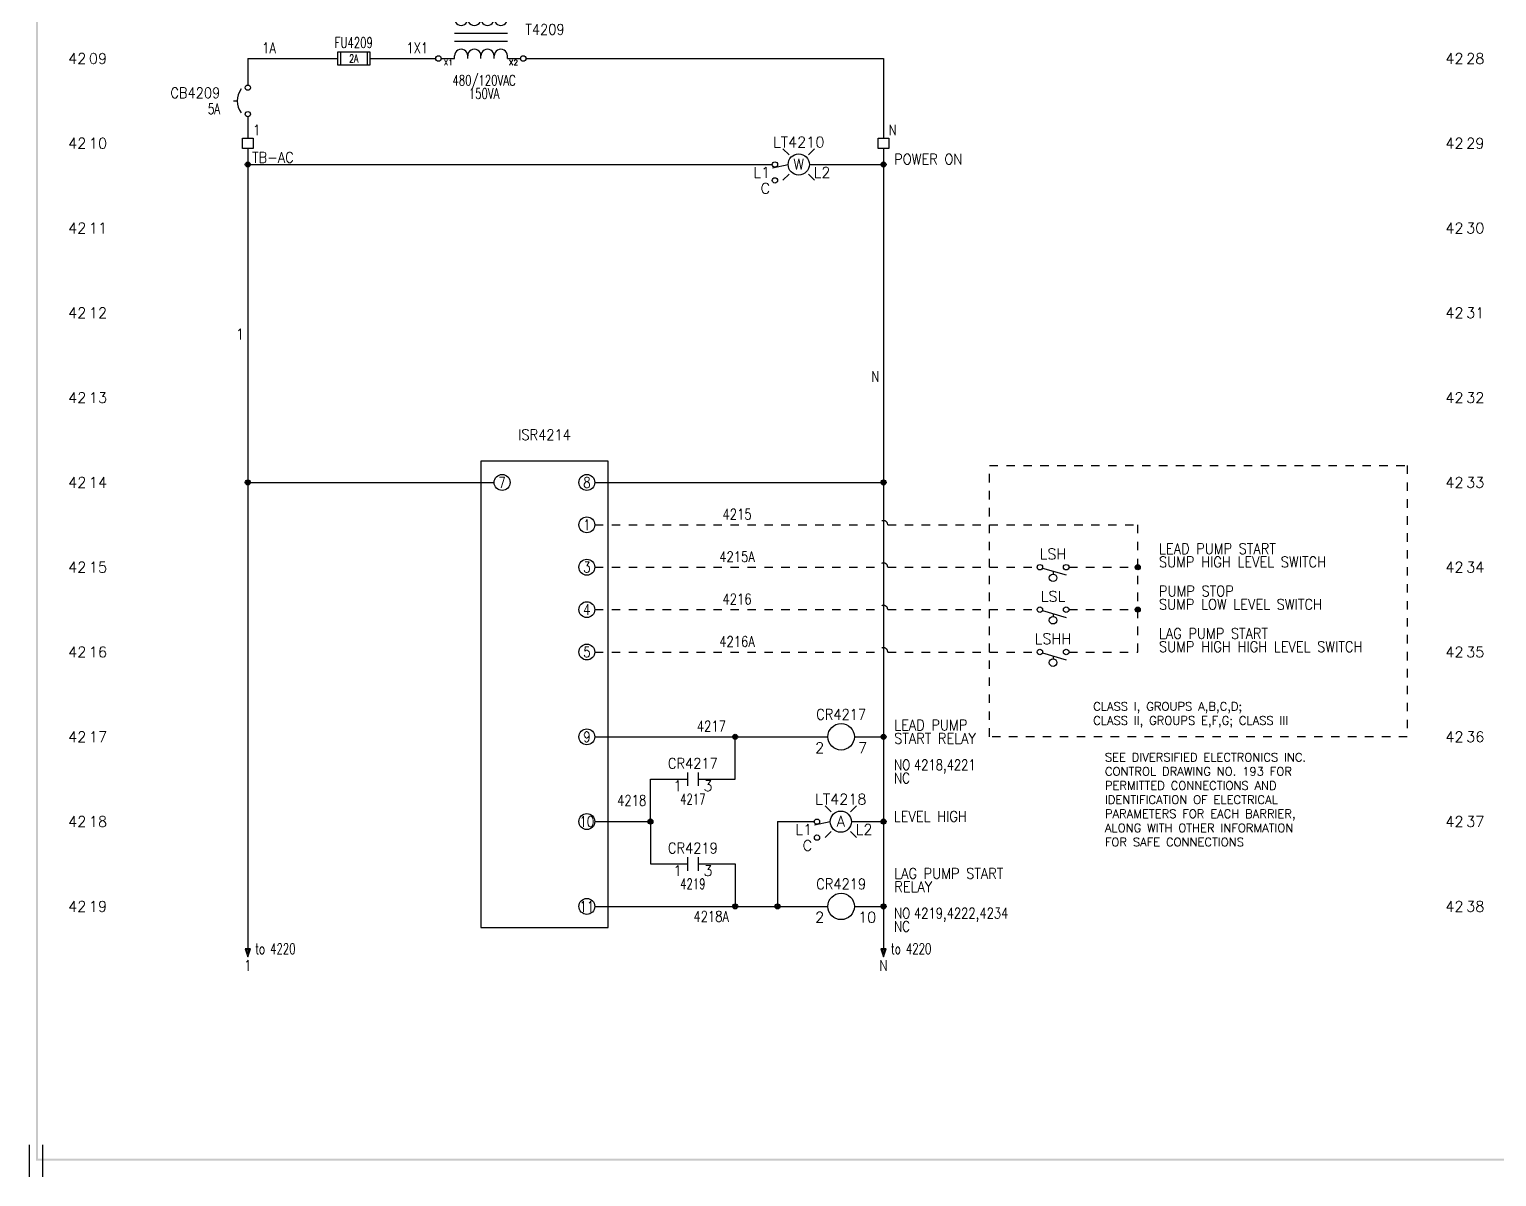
# Model space of a CAD drawing. Header units: inches. Extents: x -0.1 to 33.9, y -0.2 to 22.6.
# Drawn here: x -0.08 to 17.23, y -0.19 to 13.34 of the extents above; entities that cross this region are included whole.
import ezdxf
from ezdxf.enums import TextEntityAlignment as Align

# ---------------------------------------------------------------- set-up
doc = ezdxf.new("R2010")
doc.units = ezdxf.units.IN
doc.header["$LTSCALE"] = 0.5
doc.header["$MEASUREMENT"] = 0
doc.linetypes.add('HIDDEN2', pattern=[0.1875, 0.125, -0.0625])
for name, color, linetype in [('DESC', 150, 'Continuous'), ('MISC', 7, 'Continuous'), ('SYMS', 7, 'Continuous'), ('TAGFIXED', 7, 'Continuous'), ('TAGS', 150, 'Continuous'), ('TERMS', 123, 'Continuous'), ('WIREFIXED', 7, 'Continuous'), ('WIRENO', 72, 'Continuous'), ('WIREREF', 52, 'Continuous'), ('WIRES', 7, 'Continuous'), ('XREF', 7, 'Continuous'), ('XREFCHILD', 134, 'Continuous')]:
    doc.layers.add(name, color=color, linetype=linetype)
doc.styles.get("Standard").update_dxf_attribs({"font": 'romans.shx'})
doc.styles.add('WD', font='romans.shx')

# ---------------------------------------------------------------- blocks, each defined once
blk = doc.blocks.new('S&L Title Block V2')
at = {"color": 2}
for points in [[(0, 0), (0.025, 0.025), (0, 22.587), (0.025, 22.562)], [(33.888, 0), (33.888, 0.025), (0, 0), (0.025, 0.025)]]:
    blk.add_trace(points, dxfattribs=at)
for tag, height, p in [('TITLE#1', 0.15, (31.11, 1.739)), ('TITLE#2', 0.1, (31.129, 1.58))]:
    blk.add_attdef(tag, text='', height=height).set_placement(p, align=Align.CENTER)
for tag, p, height in [('DRAWNBY', (28.968, 0.735), 0.1), ('SCALE', (30.644, 0.731), 0.1), ('CHKBY', (28.975, 0.429), 0.1), ('DATE', (30.653, 0.449), 0.1), ('SH#', (32.993, 0.197), 0.125)]:
    blk.add_attdef(tag, p, '', height=height)
blk.add_attdef('JOB#', text='', height=0.125).set_placement((32.83, 0.195), align=Align.RIGHT)
at = {"flags": 9}
blk.add_attdef('WD_TB', (0, 0), '', height=0.1, dxfattribs=at)
blk = doc.blocks.new('HXF1')
for p, q in [((-0.469, 0), (-0.312, 0)), ((-0.312, 0), (-0.312, -0.031)), ((-0.156, 0), (-0.156, -0.031)), ((0, 0), (0, -0.031)), ((0.156, 0), (0.156, -0.031)), ((0.312, 0), (0.467, 0)), ((0.312, 0), (0.312, -0.031)), ((-0.312, -0.203), (0.312, -0.203)), ((-0.312, -0.297), (0.312, -0.297)), ((-0.469, -0.5), (-0.312, -0.5)), ((-0.312, -0.5), (-0.312, -0.469)), ((-0.156, -0.5), (-0.156, -0.469)), ((0, -0.5), (0, -0.469)), ((0.156, -0.5), (0.156, -0.469)), ((0.312, -0.5), (0.312, -0.469)), ((0.312, -0.5), (0.467, -0.5))]:
    blk.add_line(p, q)
for centre in [(-0.501, 0), (0.499, 0), (-0.501, -0.5), (0.499, -0.5)]:
    blk.add_circle(centre, 0.0322)
for centre, start, end in [((-0.234, -0.031), 180, 0.001), ((-0.078, -0.031), 180, 0.001), ((0.078, -0.031), 180, 0.001), ((0.234, -0.031), 180, 0.001), ((-0.234, -0.469), 0.001, 180.002), ((-0.078, -0.469), 0.001, 180.002), ((0.078, -0.469), 0.001, 180.002), ((0.234, -0.469), 0.001, 180.002)]:
    blk.add_arc(centre, 0.0781, start, end)
at = {"style": 'WD', "width": 0.7}
for tag, p in [('INST', (-0.591, 0.006)), ('LOC', (-0.591, -0.164)), ('DESC1', (-0.591, -0.32)), ('DESC2', (-0.591, -0.476))]:
    blk.add_attdef(tag, text='', height=0.125, dxfattribs=at).set_placement(p, align=Align.RIGHT)
at = {"linetype": 'Continuous', "style": 'WD', "flags": 8}
for tag, p in [('TERM03', (-0.031, 0.016)), ('TERM02', (0.438, 0.016))]:
    blk.add_attdef(tag, text='', height=0.125, dxfattribs=at).set_placement(p, align=Align.RIGHT)
at = {"style": 'WD'}
for tag, p, height, flags in [('X4TERM01', (-0.533, 0), 0.0125, 1), ('X2TERM01', (-0.501, 0.032), 0.0125, 1), ('X2TERM03', (0, 0.009), 0.0125, 1), ('X2TERM02', (0.499, 0.032), 0.0125, 1), ('X1TERM02', (0.531, 0), 0.0125, 1), ('FAMILY', (0.46, -0.247), 0.01, 9), ('X4TERM04', (-0.533, -0.5), 0.0125, 1), ('X8TERM06', (0, -0.507), 0.0125, 1), ('X1TERM05', (0.531, -0.5), 0.0125, 1), ('X8TERM04', (-0.501, -0.532), 0.0125, 1), ('X8TERM05', (0.499, -0.532), 0.0125, 1)]:
    blk.add_attdef(tag, p, '', height=height, dxfattribs=dict(at, flags=flags))
at = {"linetype": 'Continuous', "style": 'WD', "flags": 8}
blk.add_attdef('TERM01', (-0.438, 0.016), '', height=0.125, dxfattribs=at)
at = {"style": 'WD'}
blk.add_attdef('TAG1', (0.524, -0.219), '', height=0.125, dxfattribs=at)
at = {"linetype": 'Continuous', "style": 'WD', "flags": 9}
for tag, p in [('ASSYCODE', (0.487, -0.313)), ('MFG', (0.484, -0.295)), ('CAT', (0.485, -0.275))]:
    blk.add_attdef(tag, text='', height=0.01, dxfattribs=at).set_placement(p, align=Align.CENTER)
at = {"style": 'WD', "width": 0.7}
blk.add_attdef('RATING1', (0.556, -0.375), '', height=0.125, dxfattribs=at)
at = {"linetype": 'Continuous', "style": 'WD', "flags": 8}
for tag, p in [('TERM06', (-0.031, -0.516)), ('TERM05', (0.438, -0.516))]:
    blk.add_attdef(tag, text='', height=0.125, dxfattribs=at).set_placement(p, align=Align.TOP_RIGHT)
blk.add_attdef('TERM04', text='', height=0.125, dxfattribs=at).set_placement((-0.438, -0.516), align=Align.TOP_LEFT)
blk = doc.blocks.new('HFU1')
for p, q in [((-0.188, -0.078), (-0.188, 0.078)), ((-0.188, 0.078), (0.188, 0.078)), ((-0.156, 0.078), (-0.156, -0.078)), ((0.156, 0.078), (0.156, -0.078)), ((0.188, 0.078), (0.188, -0.078)), ((0.188, -0.078), (-0.188, -0.078))]:
    blk.add_line(p, q)
at = {"style": 'WD', "width": 0.7}
for tag, p in [('INST', (0, 0.422)), ('LOC', (0, 0.266)), ('TAG1', (0, 0.125))]:
    blk.add_attdef(tag, text='', height=0.125, dxfattribs=at).set_placement(p, align=Align.CENTER)
at = {"linetype": 'Continuous', "style": 'WD', "flags": 9}
for tag, p in [('ASSYCODE', (0.157, 0.251)), ('MFG', (0.156, 0.083)), ('CAT', (0.156, 0.102))]:
    blk.add_attdef(tag, text='', height=0.01, dxfattribs=at).set_placement(p, align=Align.CENTER)
at = {"style": 'WD'}
for tag, p, height, flags in [('X4TERM01', (-0.188, 0), 0.0109, 1), ('FAMILY', (0.129, 0.108), 0.01, 9), ('X1TERM02', (0.188, 0), 0.0109, 1)]:
    blk.add_attdef(tag, p, '', height=height, dxfattribs=dict(at, flags=flags))
at = {"style": 'WD', "width": 0.7}
blk.add_attdef('RATING1', text='', height=0.0938, dxfattribs=at).set_placement((0, 0), align=Align.MIDDLE_CENTER)
at = {"style": 'WD'}
for tag, p in [('X2LINK', (0, 0.109)), ('X8LINK', (0, -0.109))]:
    blk.add_attdef(tag, p, '', height=0.01, dxfattribs=at)
at = {"linetype": 'Continuous', "style": 'WD', "width": 0.7, "flags": 8}
blk.add_attdef('TERM01', text='', height=0.1, dxfattribs=at).set_placement((-0.25, -0.016), align=Align.TOP_RIGHT)
at = {"style": 'WD', "width": 0.7}
for tag, p in [('DESC1', (0.047, -0.234)), ('DESC2', (0.047, -0.391)), ('DESC3', (0.047, -0.547))]:
    blk.add_attdef(tag, text='', height=0.125, dxfattribs=at).set_placement(p, align=Align.MIDDLE_LEFT)
at = {"linetype": 'Continuous', "style": 'WD', "width": 0.7, "flags": 8}
blk.add_attdef('TERM02', text='', height=0.1, dxfattribs=at).set_placement((0.25, -0.016), align=Align.TOP_LEFT)
blk = doc.blocks.new('VCB1')
blk.add_line((-0.171, 0), (-0.125, 0))
for centre in [(0, 0.156), (0, -0.156)]:
    blk.add_circle(centre, 0.0312)
blk.add_arc((0.109, 0), 0.234, 143.1301, 216.8699)
at = {"style": 'WD'}
for tag, width, p in [('INST', 0.7, (-0.328, 0.406)), ('LOC', 0.7, (-0.328, 0.219)), ('TAG1', 0.9, (-0.326, 0.033)), ('RATING1', 0.7, (-0.328, -0.156)), ('DESC1', 0.7, (-0.324, -0.344)), ('DESC2', 0.7, (-0.324, -0.531))]:
    blk.add_attdef(tag, text='', height=0.125, dxfattribs=dict(at, width=width)).set_placement(p, align=Align.RIGHT)
for tag, height, flags, p in [('TERM01', 0.125, 8, (-0.055, 0.207)), ('CONTACT', 0.01, 9, (-0.129, -0.129)), ('FAMILY', 0.01, 9, (-0.142, -0.036)), ('MFG', 0.01, 9, (-0.142, -0.088)), ('CAT', 0.01, 9, (-0.142, -0.073))]:
    blk.add_attdef(tag, text='', height=height, dxfattribs=dict(at, flags=flags)).set_placement(p, align=Align.RIGHT)
at = {"style": 'WD', "flags": 1}
for tag, p in [('X2TERM01', (0, 0.188)), ('X8TERM02', (0, -0.188))]:
    blk.add_attdef(tag, p, '', height=0.0125, dxfattribs=at)
at = {"style": 'WD'}
for tag, p in [('X4LINK', (-0.266, 0)), ('X1LINK', (0, 0))]:
    blk.add_attdef(tag, p, '', height=0.01, dxfattribs=at)
at = {"style": 'WD', "width": 0.7}
blk.add_attdef('XREF', (0.188, -0.062), '', height=0.125, dxfattribs=at)
at = {"style": 'WD', "flags": 9}
blk.add_attdef('ASSYCODE', text='', height=0.01, dxfattribs=at).set_placement((-0.153, -0.106), align=Align.CENTER)
at = {"style": 'WD', "flags": 8}
blk.add_attdef('TERM02', text='', height=0.125, dxfattribs=at).set_placement((-0.041, -0.213), align=Align.TOP_RIGHT)
blk = doc.blocks.new('VT0W01')
for p, q in [((-0.062, 0.062), (0.062, 0.062)), ((-0.062, -0.062), (-0.062, 0.062)), ((0.062, 0.062), (0.062, -0.062)), ((0.062, -0.062), (-0.062, -0.062))]:
    blk.add_line(p, q)
at = {"style": 'WD'}
for tag, p, width in [('INST', (0.062, 0.42), 0.7), ('LOC', (0.062, 0.25), 0.7), ('DESC1', (0.05, -0.385), 0.8)]:
    blk.add_attdef(tag, p, '', height=0.125, dxfattribs=dict(at, width=width))
at = {"linetype": 'Continuous', "style": 'WD'}
for tag, p, height, width, flags in [('WIRENO', (0.062, 0.094), 0.125, 0.8, 8), ('TAGSTRIP', (0.05, -0.229), 0.125, 0.9, 8), ('CAT', (0.213, -0.406), 0.109, 0.8, 1), ('DESC2', (0.05, -0.541), 0.125, 0.8, 8), ('DESC3', (0.05, -0.698), 0.125, 0.8, 8)]:
    blk.add_attdef(tag, p, '', height=height, dxfattribs=dict(at, width=width, flags=flags))
at = {"style": 'WD', "flags": 1}
for tag, p, height in [('X4TERM01', (-0.062, 0), 0.0125), ('X4TERMDESC01', (-0.055, -0.023), 0.025), ('X2TERMDESC01', (-0.006, 0.029), 0.025), ('STRIPSEQ', (0, 0), 0.00125), ('X2TERM01', (0, 0.062), 0.0125), ('X1TERMDESC01', (0.039, -0.003), 0.025), ('X1TERM01', (0.062, 0), 0.0125), ('LINKTERM', (0, -0.002), 0.00125), ('X8TERM01', (0, -0.062), 0.0125), ('X8TERMDESC01', (0, -0.054), 0.025)]:
    blk.add_attdef(tag, p, '', height=height, dxfattribs=at)
at = {"linetype": 'Continuous', "style": 'WD', "width": 0.8, "flags": 1}
blk.add_attdef('MFG', text='', height=0.109, dxfattribs=at).set_placement((0.088, -0.406), align=Align.RIGHT)
at = {"style": 'WD', "width": 0.7, "flags": 1}
blk.add_attdef('ASSYCODE', (0.062, -0.281), '', height=0.01, dxfattribs=at)
blk = doc.blocks.new('WDDOT')
for radius in [0.03, 0.0187, 0.00929]:
    blk.add_circle((0, 0), radius)
blk = doc.blocks.new('HLT1WP')
for p, q in [((-0.115, 0.115), (-0.186, 0.186)), ((0.115, 0.115), (0.186, 0.186)), ((-0.125, -0.003), (-0.31, -0.043)), ((-0.115, -0.115), (-0.186, -0.186)), ((0.115, -0.115), (0.186, -0.186))]:
    blk.add_line(p, q)
for centre, radius in [((-0.281, 0), 0.0312), ((0, 0), 0.125), ((-0.281, -0.188), 0.0312)]:
    blk.add_circle(centre, radius)
at = {"style": 'WD', "width": 0.7}
for tag, p in [('INST', (0.006, 0.528)), ('LOC', (0.006, 0.359))]:
    blk.add_attdef(tag, text='', height=0.125, dxfattribs=at).set_placement(p, align=Align.CENTER)
at = {"style": 'WD'}
for tag, p in [('TAG1', (0, 0.202)), ('COLOR', (0, -0.058))]:
    blk.add_attdef(tag, text='', height=0.125, dxfattribs=at).set_placement(p, align=Align.CENTER)
at = {"style": 'WD', "flags": 1}
for tag, p in [('X4TERM01', (-0.312, 0)), ('X1TERM02', (0.125, 0)), ('X4TERM03', (-0.312, -0.188))]:
    blk.add_attdef(tag, p, '', height=0.0125, dxfattribs=at)
at = {"linetype": 'Continuous', "style": 'WD', "flags": 9}
blk.add_attdef('ASSYCODE', text='', height=0.01, dxfattribs=at).set_placement((0.001, 0.094), align=Align.CENTER)
at = {"style": 'WD', "flags": 9}
blk.add_attdef('FAMILY', text='', height=0.01, dxfattribs=at).set_placement((-0.005, 0.161), align=Align.CENTER)
at = {"linetype": 'Continuous', "style": 'WD', "flags": 1}
for tag, p in [('MFG', (0, 0.121)), ('CAT', (0, 0.14))]:
    blk.add_attdef(tag, text='', height=0.01, dxfattribs=at).set_placement(p, align=Align.MIDDLE)
at = {"style": 'WD'}
for tag, p, width in [('DESC1', (1.125, 0), 0.9), ('WDTAGALT', (1.125, -0.312), 0.7)]:
    blk.add_attdef(tag, p, '', height=0.125, dxfattribs=dict(at, width=width))
at = {"linetype": 'Continuous', "style": 'WD', "flags": 8}
for tag, p in [('TERM01', (-0.338, -0.031)), ('TERM03', (-0.338, -0.219))]:
    blk.add_attdef(tag, text='', height=0.125, dxfattribs=at).set_placement(p, align=Align.TOP_RIGHT)
blk.add_attdef('TERM02', text='', height=0.125, dxfattribs=at).set_placement((0.175, -0.031), align=Align.TOP_LEFT)
at = {"style": 'WD', "width": 0.9}
blk.add_attdef('DESC2', text='', height=0.125, dxfattribs=at).set_placement((1.125, -0.031), align=Align.TOP_LEFT)
blk = doc.blocks.new('WD_WNV')
at = {"linetype": 'Continuous', "style": 'WD', "width": 0.8}
blk.add_attdef('WIRENO', text='', height=0.125, dxfattribs=at).set_placement((-0.05, 0), align=Align.MIDDLE_RIGHT)
at = {"style": 'WD', "flags": 1}
for tag, p in [('W01USER', (-0.062, 0.094)), ('W02USER', (-0.062, 0.086)), ('W03USER', (-0.062, 0.078)), ('W04USER', (-0.062, 0.07)), ('W05USER', (-0.062, 0.062)), ('W06USER', (-0.062, 0.055)), ('W07USER', (-0.062, 0.047)), ('W08USER', (-0.062, 0.039)), ('W09USER', (-0.062, 0.031)), ('W10USER', (-0.062, 0.023))]:
    blk.add_attdef(tag, text='', height=0.005, dxfattribs=at).set_placement(p, align=Align.CENTER)
blk = doc.blocks.new('HA1S4')
for points in [[(0, 0), (-0.031, 0), (0, -0.094), (0.031, 0), (0, 0)], [(0.016, -0.011), (-0.016, -0.011), (0, -0.058), (0.016, -0.011)]]:
    blk.add_lwpolyline(points)
at = {"style": 'WD', "width": 0.7}
for tag, p in [('DESC1', (0.088, 0.113)), ('XREF', (0.088, -0.062))]:
    blk.add_attdef(tag, p, '', height=0.125, dxfattribs=at)
at = {"style": 'WD', "flags": 1}
for tag, p in [('X2TERM01', (0, 0)), ('SIGCODE', (0.035, -0.083))]:
    blk.add_attdef(tag, p, '', height=0.01, dxfattribs=at)
at = {"style": 'WD', "width": 0.8, "flags": 8}
blk.add_attdef('WIRENO', text='', height=0.125, dxfattribs=at).set_placement((0, -0.259), align=Align.CENTER)
blk = doc.blocks.new('WD_WNH')
at = {"linetype": 'Continuous', "style": 'WD', "width": 0.8}
blk.add_attdef('WIRENO', text='', height=0.125, dxfattribs=at).set_placement((0, 0.062), align=Align.CENTER)
at = {"style": 'WD', "flags": 1}
for tag, p in [('W01USER', (0, 0.078)), ('W02USER', (0, 0.07)), ('W03USER', (0, 0.062)), ('W04USER', (0, 0.055)), ('W05USER', (0, 0.047)), ('W06USER', (0, 0.039)), ('W07USER', (0, 0.031)), ('W08USER', (0, 0.023)), ('W09USER', (0, 0.016)), ('W10USER', (0, 0.008))]:
    blk.add_attdef(tag, text='', height=0.005, dxfattribs=at).set_placement(p, align=Align.CENTER)
blk = doc.blocks.new('ISO_120_ABE')
blk.add_lwpolyline([(-0.25, -5.25), (1.25, -5.25), (1.25, 0.25), (-0.25, 0.25)], close=True)
for centre in [(0, 0), (1, 0), (1, -0.5), (1, -1), (1, -1.5), (1, -2), (1, -3), (1, -4), (1, -5)]:
    blk.add_circle(centre, 0.0938)
at = {"style": 'WD'}
for tag, p, width in [('DESC1', (0.25, 1.25), 0.9), ('DESC2', (0.25, 1), 0.9), ('DESC3', (0.25, 0.75), 0.9), ('XREFNO', (0.25, -2.75), 0.8), ('XREFNC', (0.25, -3), 0.8)]:
    blk.add_attdef(tag, p, '', height=0.125, dxfattribs=dict(at, width=width))
for tag, width, p in [('TAG1', 0.9, (0.5, 0.5)), ('INST', 0.7, (0.5, -1.25)), ('LOC', 0.7, (0.5, -1.5))]:
    blk.add_attdef(tag, text='', height=0.125, dxfattribs=dict(at, width=width)).set_placement(p, align=Align.CENTER)
at = {"style": 'WD', "width": 0.8}
for tag, p in [('TERM01', (0, 0)), ('TERM02', (1, 0)), ('X4TERMDESC01', (0.301, -0.162)), ('X1TERMDESC02', (1.315, -0.162)), ('TERM03', (1, -0.5)), ('X1TERMDESC03', (1.315, -0.662)), ('TERM04', (1, -1)), ('X1TERMDESC04', (1.318, -1.163)), ('TERM05', (1, -1.5)), ('X1TERMDESC05', (1.315, -1.663)), ('TERM06', (1, -2)), ('X1TERMDESC06', (1.315, -2.163)), ('TERM08', (1, -3)), ('X1TERMDESC08', (1.315, -3.163)), ('TERM09', (1, -4)), ('X1TERMDESC09', (1.313, -4.162)), ('TERM10', (1, -5)), ('X1TERMDESC10', (1.315, -5.162))]:
    blk.add_attdef(tag, text='', height=0.125, dxfattribs=at).set_placement(p, align=Align.MIDDLE)
at = {"style": 'WD', "flags": 1}
for tag, p in [('X4TERM01', (-0.094, 0)), ('X1TERM02', (1.094, 0)), ('X1TERM03', (1.094, -0.5)), ('X1TERM04', (1.094, -1)), ('X1TERM05', (1.094, -1.5)), ('X1TERM06', (1.094, -2)), ('X1TERM08', (1.094, -3)), ('X1TERM09', (1.094, -4)), ('X1TERM10', (1.094, -5))]:
    blk.add_attdef(tag, p, '', height=0.01, dxfattribs=at)
at = {"style": 'WD', "width": 0.8, "flags": 8}
for tag, p in [('NO', (1.75, 0)), ('NC', (1.75, -0.25))]:
    blk.add_attdef(tag, p, '', height=0.125, dxfattribs=at)
at = {"style": 'WD', "flags": 9}
for tag, p in [('ASSYCODE', (0.25, -0.5)), ('FAMILY', (0.25, -0.75))]:
    blk.add_attdef(tag, text='', height=0.01, dxfattribs=at).set_placement(p, align=Align.CENTER)
at = {"style": 'WD', "flags": 1}
for tag, p in [('MFG', (0.5, -0.5)), ('CAT', (0.5, -0.75))]:
    blk.add_attdef(tag, text='', height=0.01, dxfattribs=at).set_placement(p, align=Align.MIDDLE)
blk = doc.blocks.new('HLT1AP')
for p, q in [((-0.115, 0.115), (-0.186, 0.186)), ((0.115, 0.115), (0.186, 0.186)), ((-0.125, -0.003), (-0.31, -0.043)), ((-0.115, -0.115), (-0.186, -0.186)), ((0.115, -0.115), (0.186, -0.186))]:
    blk.add_line(p, q)
for centre, radius in [((-0.281, 0), 0.0312), ((0, 0), 0.125), ((-0.281, -0.188), 0.0312)]:
    blk.add_circle(centre, radius)
at = {"style": 'WD', "width": 0.7}
for tag, p in [('INST', (0.006, 0.528)), ('LOC', (0.006, 0.359))]:
    blk.add_attdef(tag, text='', height=0.125, dxfattribs=at).set_placement(p, align=Align.CENTER)
at = {"style": 'WD'}
for tag, p in [('TAG1', (0, 0.202)), ('COLOR', (0, -0.058))]:
    blk.add_attdef(tag, text='', height=0.125, dxfattribs=at).set_placement(p, align=Align.CENTER)
at = {"style": 'WD', "flags": 1}
for tag, p in [('X4TERM01', (-0.312, 0)), ('X1TERM02', (0.125, 0)), ('X4TERM03', (-0.312, -0.188))]:
    blk.add_attdef(tag, p, '', height=0.0125, dxfattribs=at)
at = {"linetype": 'Continuous', "style": 'WD', "flags": 9}
blk.add_attdef('ASSYCODE', text='', height=0.01, dxfattribs=at).set_placement((0.001, 0.1), align=Align.CENTER)
at = {"style": 'WD', "flags": 9}
blk.add_attdef('FAMILY', text='', height=0.01, dxfattribs=at).set_placement((-0.005, 0.161), align=Align.CENTER)
at = {"linetype": 'Continuous', "style": 'WD', "flags": 1}
for tag, p in [('MFG', (0, 0.121)), ('CAT', (0, 0.14))]:
    blk.add_attdef(tag, text='', height=0.01, dxfattribs=at).set_placement(p, align=Align.MIDDLE)
at = {"style": 'WD'}
for tag, p, width in [('DESC1', (1.125, 0), 0.9), ('WDTAGALT', (1.125, -0.312), 0.7)]:
    blk.add_attdef(tag, p, '', height=0.125, dxfattribs=dict(at, width=width))
at = {"linetype": 'Continuous', "style": 'WD', "flags": 8}
for tag, p in [('TERM01', (-0.338, -0.031)), ('TERM03', (-0.338, -0.219))]:
    blk.add_attdef(tag, text='', height=0.125, dxfattribs=at).set_placement(p, align=Align.TOP_RIGHT)
blk.add_attdef('TERM02', text='', height=0.125, dxfattribs=at).set_placement((0.175, -0.031), align=Align.TOP_LEFT)
at = {"style": 'WD', "width": 0.9}
blk.add_attdef('DESC2', text='', height=0.125, dxfattribs=at).set_placement((1.125, -0.031), align=Align.TOP_LEFT)
blk = doc.blocks.new('HCR1')
blk.add_circle((0, 0), 0.156)
at = {"style": 'WD'}
for tag, width, p in [('INST', 0.7, (0.006, 0.528)), ('LOC', 0.7, (0.006, 0.359)), ('TAG1', 0.9, (0, 0.202))]:
    blk.add_attdef(tag, text='', height=0.125, dxfattribs=dict(at, width=width)).set_placement(p, align=Align.CENTER)
at = {"style": 'WD', "flags": 9}
blk.add_attdef('FAMILY', text='', height=0.01, dxfattribs=at).set_placement((-0.005, 0.17), align=Align.CENTER)
at = {"style": 'WD'}
for tag, p, width in [('DESC1', (1.126, 0.076), 0.9), ('DESC2', (1.126, -0.081), 0.9), ('DESC3', (1.126, -0.237), 0.9), ('XREFNO', (1.359, -0.393), 0.8), ('XREFNC', (1.359, -0.549), 0.8)]:
    blk.add_attdef(tag, p, '', height=0.125, dxfattribs=dict(at, width=width))
at = {"style": 'WD', "flags": 1}
for tag, p in [('X4TERM01', (-0.156, 0)), ('X1TERM02', (0.156, 0))]:
    blk.add_attdef(tag, p, '', height=0.0125, dxfattribs=at)
at = {"linetype": 'Continuous', "style": 'WD', "flags": 9}
blk.add_attdef('ASSYCODE', text='', height=0.01, dxfattribs=at).set_placement((0, 0.125), align=Align.CENTER)
at = {"linetype": 'Continuous', "style": 'WD', "flags": 1}
for tag, p in [('MFG', (0, 0.14)), ('CAT', (0, 0.159))]:
    blk.add_attdef(tag, text='', height=0.01, dxfattribs=at).set_placement(p, align=Align.MIDDLE)
at = {"linetype": 'Continuous', "style": 'WD'}
blk.add_attdef('TERM01', text='', height=0.125, dxfattribs=at).set_placement((-0.2, -0.066), align=Align.TOP_RIGHT)
blk.add_attdef('TERM02', text='', height=0.125, dxfattribs=at).set_placement((0.2, -0.066), align=Align.TOP_LEFT)
at = {"style": 'WD', "width": 0.8, "flags": 8}
for tag, p in [('NO', (1.126, -0.393)), ('NC', (1.126, -0.549))]:
    blk.add_attdef(tag, p, '', height=0.125, dxfattribs=at)
blk = doc.blocks.new('HCR21')
at = {"linetype": 'Continuous'}
for p, q in [((-0.062, 0.08), (-0.062, -0.08)), ((0.062, 0.08), (0.062, -0.08))]:
    blk.add_line(p, q, dxfattribs=at)
at = {"style": 'WD'}
for tag, width, p in [('INST', 0.7, (0, 0.451)), ('LOC', 0.7, (0, 0.281)), ('TAG2', 0.9, (0, 0.125)), ('XREF', 0.7, (0, -0.297)), ('DESC1', 0.7, (0, -0.449)), ('DESC2', 0.7, (0, -0.597)), ('DESC3', 0.7, (0, -0.744))]:
    blk.add_attdef(tag, text='', height=0.125, dxfattribs=dict(at, width=width)).set_placement(p, align=Align.CENTER)
for tag, p, height, flags in [('X4TERM01', (-0.062, 0), 0.0125, 1), ('X1TERM02', (0.062, 0), 0.0125, 1), ('FAMILY', (0.097, 0.053), 0.01, 9), ('CONTACT', (0.097, 0.036), 0.01, 1)]:
    blk.add_attdef(tag, p, '', height=height, dxfattribs=dict(at, flags=flags))
for tag, p in [('X2LINK', (0, 0.125)), ('X8LINK', (0, -0.125))]:
    blk.add_attdef(tag, p, '', height=0.01, dxfattribs=at)
at = {"linetype": 'Continuous', "style": 'WD', "flags": 8}
blk.add_attdef('TERM01', text='', height=0.125, dxfattribs=at).set_placement((-0.125, -0.016), align=Align.TOP_RIGHT)
blk.add_attdef('TERM02', text='', height=0.125, dxfattribs=at).set_placement((0.125, -0.016), align=Align.TOP_LEFT)
blk = doc.blocks.new('HFL11')
at = {"linetype": 'Continuous'}
blk.add_line((-0.125, -0.01), (0.157, -0.091), dxfattribs=at)
blk.add_line((0, -0.046), (0, -0.08))
for centre, radius in [((-0.155, 0), 0.0322), ((0.155, 0), 0.0322), ((0, -0.125), 0.0442)]:
    blk.add_circle(centre, radius)
at = {"style": 'WD', "width": 0.7}
for tag, p in [('INST', (0, 0.732)), ('DESC1', (0, 0.406)), ('LOC', (0, 0.562)), ('DESC2', (0, 0.25)), ('XREF', (0, -0.332)), ('WDTAGALT', (0, -0.5))]:
    blk.add_attdef(tag, text='', height=0.125, dxfattribs=at).set_placement(p, align=Align.CENTER)
at = {"style": 'WD'}
blk.add_attdef('TAG1', text='', height=0.125, dxfattribs=at).set_placement((0, 0.094), align=Align.CENTER)
for tag, p, height, flags in [('X4TERM01', (-0.188, 0), 0.0125, 1), ('FAMILY', (0.038, 0.037), 0.01, 9), ('CONTACT', (0.038, 0.02), 0.01, 1), ('X1TERM02', (0.188, 0), 0.0125, 1)]:
    blk.add_attdef(tag, p, '', height=height, dxfattribs=dict(at, flags=flags))
for tag, p in [('X2LINK', (0, 0.031)), ('X8LINK', (0, -0.219))]:
    blk.add_attdef(tag, p, '', height=0.01, dxfattribs=at)
at = {"linetype": 'Continuous', "style": 'WD', "flags": 9}
for tag, p in [('CAT', (0.063, -0.007)), ('ASSYCODE', (0.063, -0.049)), ('MFG', (0.063, -0.027))]:
    blk.add_attdef(tag, text='', height=0.01, dxfattribs=at).set_placement(p, align=Align.CENTER)
at = {"linetype": 'Continuous', "style": 'WD', "flags": 8}
blk.add_attdef('TERM01', text='', height=0.125, dxfattribs=at).set_placement((-0.25, -0.031), align=Align.TOP_RIGHT)
blk.add_attdef('TERM02', text='', height=0.125, dxfattribs=at).set_placement((0.25, -0.031), align=Align.TOP_LEFT)
at = {"style": 'WD', "width": 0.7}
blk.add_attdef('RATING1', (0.249, -0.306), '', height=0.125, dxfattribs=at)

msp = doc.modelspace()

# ---------------------------------------------------------------- linework, layer by layer
for p, q in [((-0.078, -0.188), (-0.078, 0.188)), ((0.078, 0.188), (0.078, -0.188)), ((0.078, 0.188), (0.078, -0.188))]:
    msp.add_line(p, q)
at = {"linetype": 'HIDDEN2'}
msp.add_lwpolyline([(11.25, 8.201), (16.18, 8.201), (16.18, 5), (11.25, 5)], close=True, dxfattribs=at)
at = {"layer": 'WIRES'}
for p, q in [((2.5, 13), (2.5, 12.688)), ((2.5, 13), (3.562, 13)), ((3.938, 13), (4.717, 13)), ((5.781, 13), (10, 13)), ((10, 13), (10, 12.75)), ((10, 12.75), (10, 12.062)), ((2.5, 12.312), (2.5, 12.062)), ((2.5, 11.938), (2.5, 2.5)), ((10, 11.938), (10, 2.5)), ((2.5, 11.75), (8.688, 11.75)), ((9.125, 11.75), (10, 11.75)), ((2.5, 8), (5.406, 8)), ((6.594, 8), (10, 8)), ((6.594, 5), (9.344, 5)), ((8.25, 4.5), (8.25, 5)), ((9.656, 5), (10, 5)), ((7.25, 4), (7.25, 4.5)), ((7.25, 4.5), (7.688, 4.5)), ((7.812, 4.5), (8.25, 4.5)), ((6.594, 4), (7.25, 4)), ((7.25, 4), (7.25, 3.5)), ((8.75, 4), (9.184, 4)), ((8.75, 4), (8.75, 3)), ((9.621, 4), (10, 4)), ((7.25, 3.5), (7.688, 3.5)), ((7.812, 3.5), (8.25, 3.5)), ((8.25, 3.5), (8.25, 3)), ((6.594, 3), (9.344, 3)), ((9.656, 3), (10, 3))]:
    msp.add_line(p, q, dxfattribs=at)
at = {"layer": 'WIRES', "linetype": 'HIDDEN2'}
for p, q in [((6.594, 7.5), (9.95, 7.5)), ((10.05, 7.5), (13, 7.5)), ((13, 6), (13, 7.5)), ((6.594, 7), (9.95, 7)), ((10.05, 7), (11.812, 7)), ((12.188, 7), (13, 7)), ((6.594, 6.5), (9.95, 6.5)), ((10.05, 6.5), (11.812, 6.5)), ((12.188, 6.5), (13, 6.5)), ((6.594, 6), (9.95, 6)), ((10.05, 6), (11.812, 6)), ((12.188, 6), (13, 6))]:
    msp.add_line(p, q, dxfattribs=at)
for centre in [(10, 7.5), (10, 7), (10, 6.5), (10, 6)]:
    msp.add_arc(centre, 0.05, 0, 180, dxfattribs=at)

# ---------------------------------------------------------------- block references
msp.add_blockref('S&L Title Block V2', (0, 0))
at = {"layer": 'SYMS'}
ref = msp.add_blockref('HXF1', (5.25, 13.5), dxfattribs=at)
ref.add_attrib('TERM04', 'X1', dxfattribs={"layer": 'TERMS', "linetype": 'Continuous', "height": 0.0625, "style": 'WD', "flags": 8}).set_placement((4.812, 12.984), align=Align.TOP_LEFT)
ref.add_attrib('TERM05', 'X2', dxfattribs={"layer": 'TERMS', "linetype": 'Continuous', "height": 0.0625, "style": 'WD', "flags": 8}).set_placement((5.688, 12.984), align=Align.TOP_RIGHT)
ref.add_attrib('TAG1', 'T4209', (5.774, 13.281), dxfattribs={"layer": 'TAGS', "height": 0.125, "style": 'WD', "width": 0.9})
ref.add_attrib('DESC1', '480/120VAC', dxfattribs={"layer": 'DESC', "height": 0.125, "style": 'WD', "width": 0.7}).set_placement((5.287, 12.68), align=Align.CENTER)
ref.add_attrib('DESC2', '150VA', dxfattribs={"layer": 'DESC', "height": 0.125, "style": 'WD', "width": 0.7}).set_placement((5.287, 12.524), align=Align.CENTER)
ref.add_attrib('TERM02', 'H4', dxfattribs={"layer": 'TERMS', "linetype": 'Continuous', "height": 0.0625, "style": 'WD', "flags": 8}).set_placement((5.688, 13.516), align=Align.RIGHT)
ref.add_attrib('TERM01', 'H1', (4.812, 13.516), dxfattribs={"layer": 'TERMS', "linetype": 'Continuous', "height": 0.0625, "style": 'WD', "flags": 8})
ref = msp.add_blockref('HFU1', (3.75, 13), dxfattribs=at)
ref.add_attrib('RATING1', '2A', dxfattribs={"layer": 'MISC', "height": 0.0938, "style": 'WD', "width": 0.7}).set_placement((3.75, 13), align=Align.MIDDLE_CENTER)
ref.add_attrib('TAG1', 'FU4209', dxfattribs={"layer": 'TAGS', "height": 0.125, "style": 'WD', "width": 0.7}).set_placement((3.75, 13.125), align=Align.CENTER)
ref = msp.add_blockref('VCB1', (2.5, 12.5), dxfattribs=at)
ref.add_attrib('RATING1', '5A', dxfattribs={"layer": 'MISC', "height": 0.125, "style": 'WD', "width": 0.7}).set_placement((2.172, 12.344), align=Align.RIGHT)
ref.add_attrib('TAG1', 'CB4209', dxfattribs={"layer": 'TAGS', "height": 0.125, "style": 'WD', "width": 0.9}).set_placement((2.174, 12.533), align=Align.RIGHT)
ref = msp.add_blockref('VT0W01', (2.5, 12), dxfattribs=at)
ref.add_attrib('WIRENO', '1', (2.562, 12.094), dxfattribs={"layer": 'WIREREF', "linetype": 'Continuous', "height": 0.125, "style": 'WD', "width": 0.8, "flags": 8})
ref.add_attrib('TAGSTRIP', 'TB-AC', (2.55, 11.771), dxfattribs={"layer": 'TAGS', "linetype": 'Continuous', "height": 0.125, "style": 'WD', "width": 0.9, "flags": 8})
ref = msp.add_blockref('VT0W01', (10, 12), dxfattribs=at)
ref.add_attrib('WIRENO', 'N', (10.062, 12.094), dxfattribs={"layer": 'WIREREF', "linetype": 'Continuous', "height": 0.125, "style": 'WD', "width": 0.8, "flags": 8})
ref = msp.add_blockref('HLT1WP', (9, 11.75), dxfattribs=at)
ref.add_attrib('TERM03', 'C', dxfattribs={"layer": 'TERMS', "linetype": 'Continuous', "height": 0.125, "style": 'WD', "flags": 8}).set_placement((8.662, 11.531), align=Align.TOP_RIGHT)
ref.add_attrib('DESC1', 'POWER ON', (10.125, 11.75), dxfattribs={"layer": 'DESC', "height": 0.125, "style": 'WD', "width": 0.9})
ref.add_attrib('TERM02', 'L2', dxfattribs={"layer": 'TERMS', "linetype": 'Continuous', "height": 0.125, "style": 'WD', "flags": 8}).set_placement((9.175, 11.719), align=Align.TOP_LEFT)
ref.add_attrib('TERM01', 'L1', dxfattribs={"layer": 'TERMS', "linetype": 'Continuous', "height": 0.125, "style": 'WD', "flags": 8}).set_placement((8.662, 11.719), align=Align.TOP_RIGHT)
ref.add_attrib('TAG1', 'LT4210', dxfattribs={"layer": 'TAGS', "height": 0.125, "style": 'WD'}).set_placement((9, 11.952), align=Align.CENTER)
ref.add_attrib('COLOR', 'W', dxfattribs={"layer": 'MISC', "height": 0.125, "style": 'WD'}).set_placement((9, 11.692), align=Align.CENTER)
for p in [(2.5, 11.75), (10, 11.75), (2.5, 8), (10, 8), (8.25, 5), (10, 5), (7.25, 4), (10, 4), (8.25, 3), (8.75, 3), (10, 3)]:
    msp.add_blockref('WDDOT', p, dxfattribs=at)
ref = msp.add_blockref('ISO_120_ABE', (5.5, 8), dxfattribs=at)
ref.add_attrib('TERM01', '7', dxfattribs={"layer": 'TERMS', "height": 0.125, "style": 'WD', "width": 0.8}).set_placement((5.5, 8), align=Align.MIDDLE)
ref.add_attrib('TERM02', '8', dxfattribs={"layer": 'TERMS', "height": 0.125, "style": 'WD', "width": 0.8}).set_placement((6.5, 8), align=Align.MIDDLE)
ref.add_attrib('TERM03', '1', dxfattribs={"layer": 'TERMS', "height": 0.125, "style": 'WD', "width": 0.8}).set_placement((6.5, 7.5), align=Align.MIDDLE)
ref.add_attrib('TERM04', '3', dxfattribs={"layer": 'TERMS', "height": 0.125, "style": 'WD', "width": 0.8}).set_placement((6.5, 7), align=Align.MIDDLE)
ref.add_attrib('TERM05', '4', dxfattribs={"layer": 'TERMS', "height": 0.125, "style": 'WD', "width": 0.8}).set_placement((6.5, 6.5), align=Align.MIDDLE)
ref.add_attrib('TERM06', '5', dxfattribs={"layer": 'TERMS', "height": 0.125, "style": 'WD', "width": 0.8}).set_placement((6.5, 6), align=Align.MIDDLE)
ref.add_attrib('TERM08', '9', dxfattribs={"layer": 'TERMS', "height": 0.125, "style": 'WD', "width": 0.8}).set_placement((6.5, 5), align=Align.MIDDLE)
ref.add_attrib('TERM09', '10', dxfattribs={"layer": 'TERMS', "height": 0.125, "style": 'WD', "width": 0.8}).set_placement((6.5, 4), align=Align.MIDDLE)
ref.add_attrib('TERM10', '11', dxfattribs={"layer": 'TERMS', "height": 0.125, "style": 'WD', "width": 0.8}).set_placement((6.5, 3), align=Align.MIDDLE)
ref.add_attrib('TAG1', 'ISR4214', dxfattribs={"layer": 'TAGS', "height": 0.125, "style": 'WD', "width": 0.9}).set_placement((6, 8.5), align=Align.CENTER)
ref = msp.add_blockref('HFL11', (12, 7), dxfattribs=at)
ref.add_attrib('DESC2', 'SUMP HIGH LEVEL SWITCH', (13.25, 7), dxfattribs={"layer": 'DESC', "height": 0.125, "style": 'WD', "width": 0.9})
ref.add_attrib('DESC1', 'LEAD PUMP START', (13.25, 7.156), dxfattribs={"layer": 'DESC', "height": 0.125, "style": 'WD', "width": 0.9})
ref.add_attrib('TAG1F', 'LSH', dxfattribs={"layer": 'TAGFIXED', "height": 0.125, "style": 'WD'}).set_placement((12, 7.094), align=Align.CENTER)
at = {"layer": 'SYMS', "linetype": 'HIDDEN2'}
for p in [(13, 7), (13, 6.5)]:
    msp.add_blockref('WDDOT', p, dxfattribs=at)
at = {"layer": 'SYMS'}
ref = msp.add_blockref('HFL11', (12, 6.5), dxfattribs=at)
ref.add_attrib('DESC2', 'SUMP LOW LEVEL SWITCH', (13.25, 6.5), dxfattribs={"layer": 'DESC', "height": 0.125, "style": 'WD', "width": 0.9})
ref.add_attrib('DESC1', 'PUMP STOP', (13.25, 6.656), dxfattribs={"layer": 'DESC', "height": 0.125, "style": 'WD', "width": 0.9})
ref.add_attrib('TAG1F', 'LSL', dxfattribs={"layer": 'TAGFIXED', "height": 0.125, "style": 'WD'}).set_placement((12, 6.594), align=Align.CENTER)
ref = msp.add_blockref('HFL11', (12, 6), dxfattribs=at)
ref.add_attrib('DESC2', 'SUMP HIGH HIGH LEVEL SWITCH', (13.25, 6), dxfattribs={"layer": 'DESC', "height": 0.125, "style": 'WD', "width": 0.9})
ref.add_attrib('DESC1', 'LAG PUMP START', (13.25, 6.156), dxfattribs={"layer": 'DESC', "height": 0.125, "style": 'WD', "width": 0.9})
ref.add_attrib('TAG1F', 'LSHH', dxfattribs={"layer": 'TAGFIXED', "height": 0.125, "style": 'WD'}).set_placement((12, 6.094), align=Align.CENTER)
ref = msp.add_blockref('HCR1', (9.5, 5), dxfattribs=at)
ref.add_attrib('NC', 'NC', (10.126, 4.451), dxfattribs={"layer": 'MISC', "height": 0.125, "style": 'WD', "width": 0.8, "flags": 8})
ref.add_attrib('NO', 'NO', (10.126, 4.607), dxfattribs={"layer": 'MISC', "height": 0.125, "style": 'WD', "width": 0.8, "flags": 8})
ref.add_attrib('TERM02', '7', dxfattribs={"layer": 'TERMS', "linetype": 'Continuous', "height": 0.125, "style": 'WD'}).set_placement((9.7, 4.934), align=Align.TOP_LEFT)
ref.add_attrib('TERM01', '2', dxfattribs={"layer": 'TERMS', "linetype": 'Continuous', "height": 0.125, "style": 'WD'}).set_placement((9.3, 4.934), align=Align.TOP_RIGHT)
ref.add_attrib('XREFNO', '4218,4221', (10.359, 4.607), dxfattribs={"layer": 'XREF', "height": 0.125, "style": 'WD', "width": 0.8})
ref.add_attrib('DESC2', 'START RELAY', (10.126, 4.919), dxfattribs={"layer": 'DESC', "height": 0.125, "style": 'WD', "width": 0.9})
ref.add_attrib('DESC1', 'LEAD PUMP', (10.126, 5.076), dxfattribs={"layer": 'DESC', "height": 0.125, "style": 'WD', "width": 0.9})
ref.add_attrib('TAG1', 'CR4217', dxfattribs={"layer": 'TAGS', "height": 0.125, "style": 'WD', "width": 0.9}).set_placement((9.5, 5.202), align=Align.CENTER)
ref = msp.add_blockref('HCR21', (7.75, 4.5), dxfattribs=at)
ref.add_attrib('TERM02', '3', dxfattribs={"layer": 'TERMS', "linetype": 'Continuous', "height": 0.125, "style": 'WD', "flags": 8}).set_placement((7.875, 4.484), align=Align.TOP_LEFT)
ref.add_attrib('TERM01', '1', dxfattribs={"layer": 'TERMS', "linetype": 'Continuous', "height": 0.125, "style": 'WD', "flags": 8}).set_placement((7.625, 4.484), align=Align.TOP_RIGHT)
ref.add_attrib('XREF', '4217', dxfattribs={"layer": 'XREFCHILD', "height": 0.125, "style": 'WD', "width": 0.7}).set_placement((7.75, 4.203), align=Align.CENTER)
ref.add_attrib('TAG2', 'CR4217', dxfattribs={"layer": 'TAGS', "height": 0.125, "style": 'WD', "width": 0.9}).set_placement((7.75, 4.625), align=Align.CENTER)
ref = msp.add_blockref('HLT1AP', (9.496, 3.999), dxfattribs=at)
ref.add_attrib('TERM03', 'C', dxfattribs={"layer": 'TERMS', "linetype": 'Continuous', "height": 0.125, "style": 'WD', "flags": 8}).set_placement((9.158, 3.781), align=Align.TOP_RIGHT)
ref.add_attrib('DESC1', 'LEVEL HIGH', (10.121, 3.999), dxfattribs={"layer": 'DESC', "height": 0.125, "style": 'WD', "width": 0.9})
ref.add_attrib('TERM02', 'L2', dxfattribs={"layer": 'TERMS', "linetype": 'Continuous', "height": 0.125, "style": 'WD', "flags": 8}).set_placement((9.671, 3.968), align=Align.TOP_LEFT)
ref.add_attrib('TERM01', 'L1', dxfattribs={"layer": 'TERMS', "linetype": 'Continuous', "height": 0.125, "style": 'WD', "flags": 8}).set_placement((9.158, 3.968), align=Align.TOP_RIGHT)
ref.add_attrib('TAG1', 'LT4218', dxfattribs={"layer": 'TAGS', "height": 0.125, "style": 'WD'}).set_placement((9.496, 4.202), align=Align.CENTER)
ref.add_attrib('COLOR', 'A', dxfattribs={"layer": 'MISC', "height": 0.125, "style": 'WD'}).set_placement((9.496, 3.941), align=Align.CENTER)
ref = msp.add_blockref('HCR21', (7.75, 3.5), dxfattribs=at)
ref.add_attrib('TERM02', '3', dxfattribs={"layer": 'TERMS', "linetype": 'Continuous', "height": 0.125, "style": 'WD', "flags": 8}).set_placement((7.875, 3.484), align=Align.TOP_LEFT)
ref.add_attrib('TERM01', '1', dxfattribs={"layer": 'TERMS', "linetype": 'Continuous', "height": 0.125, "style": 'WD', "flags": 8}).set_placement((7.625, 3.484), align=Align.TOP_RIGHT)
ref.add_attrib('XREF', '4219', dxfattribs={"layer": 'XREFCHILD', "height": 0.125, "style": 'WD', "width": 0.7}).set_placement((7.75, 3.203), align=Align.CENTER)
ref.add_attrib('TAG2', 'CR4219', dxfattribs={"layer": 'TAGS', "height": 0.125, "style": 'WD', "width": 0.9}).set_placement((7.75, 3.625), align=Align.CENTER)
ref = msp.add_blockref('HCR1', (9.5, 3), dxfattribs=at)
ref.add_attrib('NC', 'NC', (10.126, 2.701), dxfattribs={"layer": 'MISC', "height": 0.125, "style": 'WD', "width": 0.8, "flags": 8})
ref.add_attrib('NO', 'NO', (10.126, 2.857), dxfattribs={"layer": 'MISC', "height": 0.125, "style": 'WD', "width": 0.8, "flags": 8})
ref.add_attrib('TERM02', '10', dxfattribs={"layer": 'TERMS', "linetype": 'Continuous', "height": 0.125, "style": 'WD'}).set_placement((9.7, 2.934), align=Align.TOP_LEFT)
ref.add_attrib('TERM01', '2', dxfattribs={"layer": 'TERMS', "linetype": 'Continuous', "height": 0.125, "style": 'WD'}).set_placement((9.3, 2.934), align=Align.TOP_RIGHT)
ref.add_attrib('XREFNO', '4219,4222,4234', (10.359, 2.857), dxfattribs={"layer": 'XREF', "height": 0.125, "style": 'WD', "width": 0.8})
ref.add_attrib('DESC2', 'RELAY', (10.126, 3.169), dxfattribs={"layer": 'DESC', "height": 0.125, "style": 'WD', "width": 0.9})
ref.add_attrib('DESC1', 'LAG PUMP START', (10.126, 3.326), dxfattribs={"layer": 'DESC', "height": 0.125, "style": 'WD', "width": 0.9})
ref.add_attrib('TAG1', 'CR4219', dxfattribs={"layer": 'TAGS', "height": 0.125, "style": 'WD', "width": 0.9}).set_placement((9.5, 3.202), align=Align.CENTER)
ref = msp.add_blockref('HA1S4', (2.5, 2.5), dxfattribs=at)
ref.add_attrib('WIRENO', '1', dxfattribs={"layer": 'WIREREF', "height": 0.125, "style": 'WD', "width": 0.8, "flags": 8}).set_placement((2.5, 2.241), align=Align.CENTER)
ref.add_attrib('XREF', 'to 4220', (2.587, 2.438), dxfattribs={"layer": 'XREF', "height": 0.125, "style": 'WD', "width": 0.7})
ref = msp.add_blockref('HA1S4', (10, 2.5), dxfattribs=at)
ref.add_attrib('WIRENO', 'N', dxfattribs={"layer": 'WIREREF', "height": 0.125, "style": 'WD', "width": 0.8, "flags": 8}).set_placement((10, 2.241), align=Align.CENTER)
ref.add_attrib('XREF', 'to 4220', (10.088, 2.438), dxfattribs={"layer": 'XREF', "height": 0.125, "style": 'WD', "width": 0.7})
at = {"layer": 'WIREFIXED'}
ref = msp.add_blockref('WD_WNH', (2.75, 13), dxfattribs=at)
ref.add_attrib('WIRENOF', '1A', dxfattribs={"linetype": 'Continuous', "height": 0.125, "style": 'WD', "width": 0.8}).set_placement((2.75, 13.062), align=Align.CENTER)
ref = msp.add_blockref('WD_WNH', (4.5, 13), dxfattribs=at)
ref.add_attrib('WIRENOF', '1X1', dxfattribs={"linetype": 'Continuous', "height": 0.125, "style": 'WD', "width": 0.8}).set_placement((4.5, 13.062), align=Align.CENTER)
ref = msp.add_blockref('WD_WNV', (2.5, 9.75), dxfattribs=at)
ref.add_attrib('WIRENOF', '1', dxfattribs={"linetype": 'Continuous', "height": 0.125, "style": 'WD', "width": 0.8}).set_placement((2.45, 9.75), align=Align.MIDDLE_RIGHT)
ref = msp.add_blockref('WD_WNV', (10, 9.25), dxfattribs=at)
ref.add_attrib('WIRENOF', 'N', dxfattribs={"linetype": 'Continuous', "height": 0.125, "style": 'WD', "width": 0.8}).set_placement((9.95, 9.25), align=Align.MIDDLE_RIGHT)
at = {"layer": 'WIRENO'}
ref = msp.add_blockref('WD_WNH', (8.272, 7.5), dxfattribs=at)
ref.add_attrib('WIRENO', '4215', dxfattribs={"linetype": 'Continuous', "height": 0.125, "style": 'WD', "width": 0.8}).set_placement((8.272, 7.562), align=Align.CENTER)
ref = msp.add_blockref('WD_WNH', (8.272, 7), dxfattribs=at)
ref.add_attrib('WIRENO', '4215A', dxfattribs={"linetype": 'Continuous', "height": 0.125, "style": 'WD', "width": 0.8}).set_placement((8.272, 7.062), align=Align.CENTER)
ref = msp.add_blockref('WD_WNH', (8.272, 6.5), dxfattribs=at)
ref.add_attrib('WIRENO', '4216', dxfattribs={"linetype": 'Continuous', "height": 0.125, "style": 'WD', "width": 0.8}).set_placement((8.272, 6.562), align=Align.CENTER)
ref = msp.add_blockref('WD_WNH', (8.272, 6), dxfattribs=at)
ref.add_attrib('WIRENO', '4216A', dxfattribs={"linetype": 'Continuous', "height": 0.125, "style": 'WD', "width": 0.8}).set_placement((8.272, 6.062), align=Align.CENTER)
ref = msp.add_blockref('WD_WNH', (7.969, 5), dxfattribs=at)
ref.add_attrib('WIRENO', '4217', dxfattribs={"linetype": 'Continuous', "height": 0.125, "style": 'WD', "width": 0.8}).set_placement((7.969, 5.062), align=Align.CENTER)
ref = msp.add_blockref('WD_WNV', (7.25, 4.25), dxfattribs=at)
ref.add_attrib('WIRENO', '4218', dxfattribs={"linetype": 'Continuous', "height": 0.125, "style": 'WD', "width": 0.8}).set_placement((7.2, 4.25), align=Align.MIDDLE_RIGHT)
ref = msp.add_blockref('WD_WNH', (7.969, 3), dxfattribs=at)
ref.add_attrib('WIRENO', '4218A', dxfattribs={"linetype": 'Continuous', "height": 0.125, "style": 'WD', "width": 0.8}).set_placement((7.967, 2.819), align=Align.CENTER)

# ---------------------------------------------------------------- texts
at = {"style": 'WD'}
for p in [(0.594, 13), (16.844, 13), (0.594, 12), (16.844, 12), (0.594, 11), (16.844, 11), (0.594, 10), (16.844, 10), (0.594, 9), (16.844, 9), (0.594, 8), (16.844, 8), (0.594, 7), (16.844, 7), (0.594, 6), (16.844, 6), (0.594, 5), (16.844, 5), (0.594, 4), (16.844, 4), (0.594, 3), (16.844, 3)]:
    msp.add_text('42', height=0.125, dxfattribs=at).set_placement(p, align=Align.MIDDLE_RIGHT)
for s, p in [('09', (0.625, 13)), ('28', (16.875, 13)), ('10', (0.625, 12)), ('29', (16.875, 12)), ('11', (0.625, 11)), ('30', (16.875, 11)), ('12', (0.625, 10)), ('31', (16.875, 10)), ('13', (0.625, 9)), ('32', (16.875, 9)), ('14', (0.625, 8)), ('33', (16.875, 8)), ('15', (0.625, 7)), ('34', (16.875, 7)), ('16', (0.625, 6)), ('35', (16.875, 6)), ('17', (0.625, 5)), ('36', (16.875, 5)), ('18', (0.625, 4)), ('37', (16.875, 4)), ('19', (0.625, 3)), ('38', (16.875, 3))]:
    msp.add_text(s, height=0.125, dxfattribs=at).set_placement(p, align=Align.MIDDLE_LEFT)
at = {"char_height": 0.1, "attachment_point": 1}
for s, width, insert in [('CLASS I, GROUPS A,B,C,D;\\PCLASS II, GROUPS E,F,G; CLASS III', 2.75, (12.474, 5.409)), ('SEE DIVERSIFIED ELECTRONICS INC. CONTROL DRAWING NO. 193 FOR PERMITTED CONNECTIONS AND IDENTIFICATION OF ELECTRICAL PARAMETERS FOR EACH BARRIER, ALONG WITH OTHER INFORMATION FOR SAFE CONNECTIONS', 2.70908, (12.612, 4.809))]:
    msp.add_mtext_dynamic_manual_height_columns(s, width=width, gutter_width=0.5, heights=[0], dxfattribs=dict(at, insert=insert))

doc.saveas('drawing.dxf')
